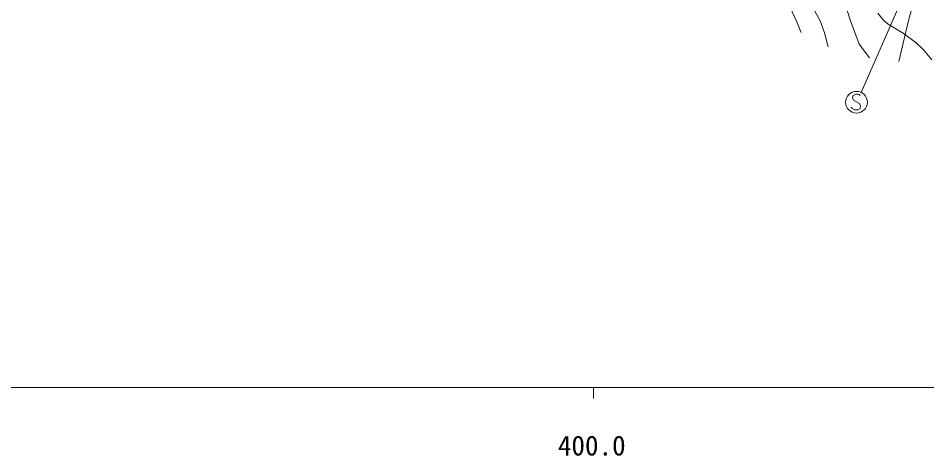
# Model space of a CAD drawing. Units: millimetres, scale not verified. Extents: x 40000 to 680000, y 20000 to 380000.
# Drawn here: x 415084 to 498664, y 198715 to 238999 of the extents above; entities that cross this region are included whole.
import ezdxf
from ezdxf.enums import TextEntityAlignment as Align

# ---------------------------------------------------------------- set-up
doc = ezdxf.new("R2010")
doc.units = ezdxf.units.MM
doc.header["$LTSCALE"] = 1000
for name, color, linetype, lineweight in [('M-BGD', 7, 'Continuous', 13), ('M-BGD-EXST', 7, 'Continuous', 13), ('M-TTL-BAND', 7, 'Continuous', 13)]:
    doc.layers.add(name, color=color, linetype=linetype, lineweight=lineweight)
doc.styles.add('ＭＳ ゴシック', font='')
doc.styles.get('ＭＳ ゴシック').set_extended_font_data('MS Gothic')

msp = doc.modelspace()

# ---------------------------------------------------------------- linework, layer by layer
at = {"layer": 'M-BGD'}
for p, q in [((498241, 243261), (497009, 238896)), ((497009, 238896), (496094, 235024))]:
    msp.add_line(p, q, dxfattribs=at)
for points in [[(464507, 256850), (468228, 254168), (472182, 251446), (475322, 249191), (478675, 246909), (480370, 245844), (482060, 244660), (482973, 243882), (483966, 242891), (484745, 241992), (485569, 240858), (486083, 239979), (486679, 238713), (487113, 237664)], [(490992, 240774), (491641, 238738), (492438, 236619), (493383, 235341)], [(487817, 240680), (488865, 238757), (489253, 237641), (489550, 236478), (489577, 236362)], [(494144, 239451), (494652, 238835), (495114, 238448), (496486, 237606), (497688, 236722), (498348, 236083), (499120, 235167)]]:
    msp.add_lwpolyline(points, dxfattribs=at)
at = {"layer": 'M-BGD-EXST'}
for p, q in [((492612, 232164), (498973, 246702)), ((491879, 231895), (491839, 231655)), ((491839, 231655), (491919, 231455)), ((492119, 232015), (491879, 231895)), ((492279, 232015), (492119, 232015)), ((492439, 231975), (492279, 232015)), ((492519, 231895), (492439, 231975)), ((491799, 230695), (491719, 230815)), ((492039, 230575), (491799, 230695)), ((491919, 231455), (492479, 231135)), ((492519, 230695), (492319, 230575)), ((492479, 231135), (492559, 230935)), ((492559, 230935), (492519, 230695)), ((492319, 230575), (492039, 230575))]:
    msp.add_line(p, q, dxfattribs=at)
msp.add_circle((492199, 231255), 1000, dxfattribs=at)
at = {"layer": 'M-TTL-BAND'}
for p, q in [((40000, 205000), (579000, 205000)), ((468000, 205000), (468000, 204000))]:
    msp.add_line(p, q, dxfattribs=at)

# ---------------------------------------------------------------- texts
at = {"layer": 'M-TTL-BAND', "style": 'ＭＳ ゴシック'}
msp.add_text('400.0', height=1833, dxfattribs=at).set_placement((467844, 198195), align=Align.BOTTOM_CENTER)

doc.saveas('drawing.dxf')
